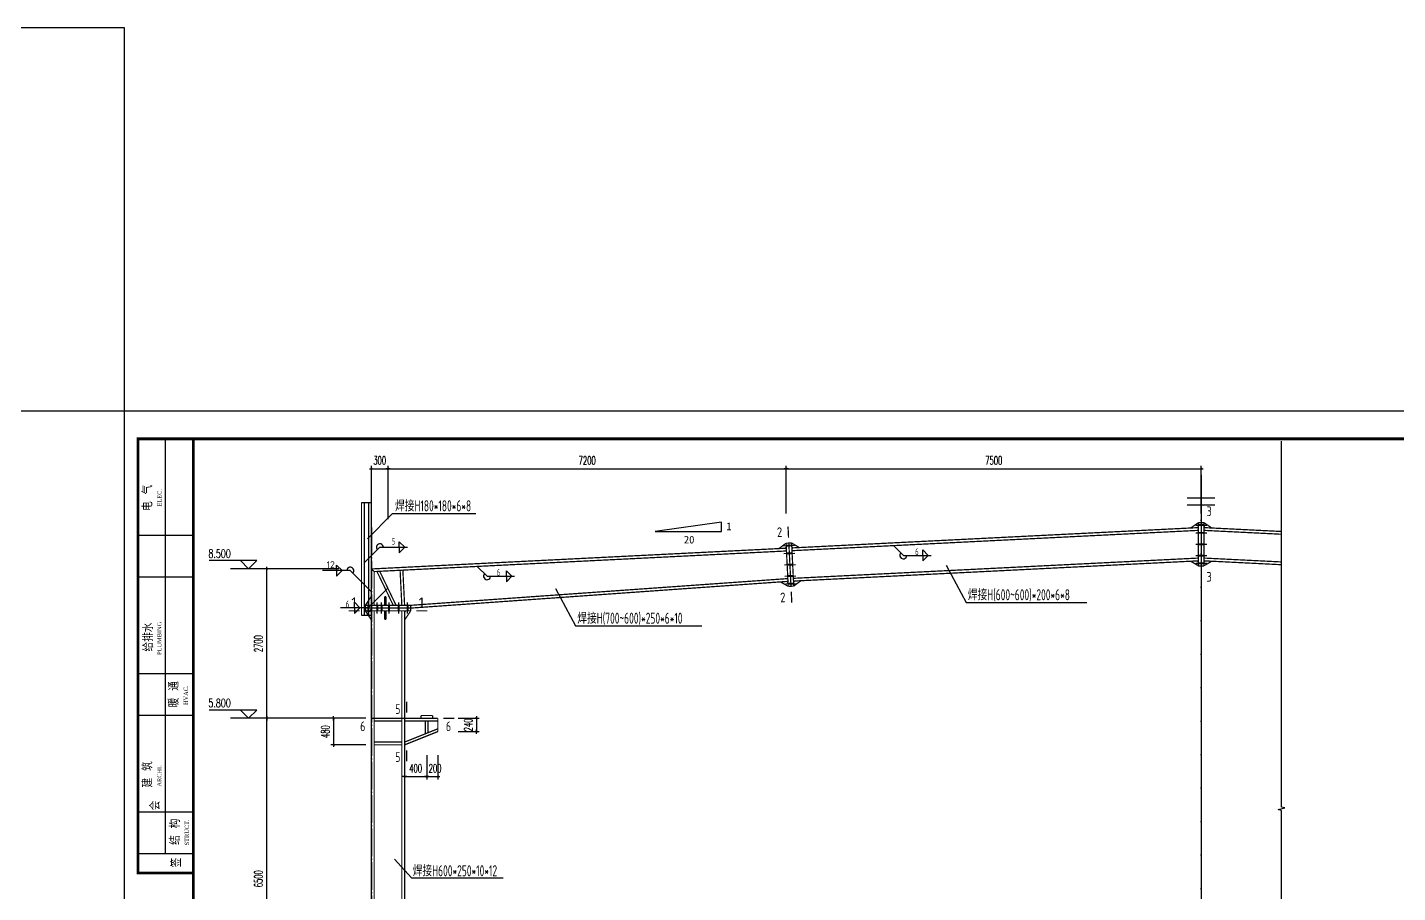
# Model space of a CAD drawing. Extents: x 14207793 to 14719554, y -1675802 to -1228715.
# Drawn here: x 14331123 to 14380660, y -1338099 to -1306818 of the extents above; entities that cross this region are included whole.
import ezdxf
from ezdxf.enums import TextEntityAlignment as Align

# ---------------------------------------------------------------- set-up
doc = ezdxf.new("R2010")
doc.units = 0
doc.header["$LTSCALE"] = 500
doc.header["$MEASUREMENT"] = 0
doc.linetypes.add('DOTE', pattern=[2.42, 2, -0.2, 0.02, -0.2])
doc.layers.get('0').update_dxf_attribs({"linetype": 'CONTINUOUS'})
doc.layers.get('DEFPOINTS').update_dxf_attribs({"color": 140, "linetype": 'CONTINUOUS'})
for name, color, linetype in [('10', 1, 'CONTINUOUS'), ('114', 2, 'CONTINUOUS'), ('14', 2, 'CONTINUOUS'), ('AXIS', 3, 'CONTINUOUS'), ('DIM', 3, 'CONTINUOUS'), ('DIM_ELEV', 3, 'CONTINUOUS'), ('DOTE', 8, 'DOTE'), ('PUB_TEXT', 6, 'CONTINUOUS'), ('PUB_TITLE', 4, 'CONTINUOUS'), ('TK', 4, 'CONTINUOUS'), ('尺寸标注', 253, 'CONTINUOUS'), ('柱子', 3, 'CONTINUOUS'), ('焊缝标注', 253, 'CONTINUOUS')]:
    doc.layers.add(name, color=color, linetype=linetype)
doc.styles.add('_TCH_DIM', font='SIMPLEX', dxfattribs={"bigfont": 'GBCBIG'})
doc.styles.add('DIM_FONT', font='SIMPLEX.shx', dxfattribs={"width": 0.6})
doc.styles.add('GHF', font='TIMES.TTF')
doc.styles.add('HZ', font='txt', dxfattribs={"width": 0.8, "bigfont": 'hztxt'})
doc.styles.add('KT', font='simhei.ttf')
doc.styles.get("Standard").update_dxf_attribs({"font": 'SYSZ.shx', "width": 0.75, "bigfont": 'SYFS.shx'})
doc.styles.add('TSSD_REIN', font='Tssdeng.shx', dxfattribs={"width": 0.65, "bigfont": 'hztxt.shx'})
doc.dimstyles.new('DIMN$0', dxfattribs={"dimtxt": 250, "dimasz": 0.8, "dimexe": 250, "dimexo": 300, "dimgap": 150, "dimtad": 1, "dimdec": 0, "dimzin": 0, "dimdsep": 46, "dimtxsty": 'DIM_FONT', "dimblk": '_DIMX', "dimcen": 0.09, "dimclrt": 7, "dimadec": 0, "dimazin": 0, "dimtfac": 1, "dimtdec": 0, "dimtix": 1, "dimtmove": 2, "dimatfit": 3, "dimldrblk": '_DIMX', "dimfxl": 0, "dimtolj": 1, "dimtzin": 0, "dimarcsym": 0})

# ---------------------------------------------------------------- blocks, each defined once
blk = doc.blocks.new('_DIMX')
blk.add_line((-150, 0), (150, 0))
at = {"const_width": 50}
blk.add_lwpolyline([(-70, -70), (70, 70)], dxfattribs=at)
blk = doc.blocks.new('*D1140')
at = {"layer": 'AXIS', "color": 3, "lineweight": -2}
for p, q in [((14343560, -1322775), (14343559, -1322775)), ((14343560, -1324598), (14343560, -1322675)), ((14343560, -1322775), (14344160, -1322775)), ((14344160, -1324598), (14344160, -1322675)), ((14344160, -1322775), (14344161, -1322775))]:
    blk.add_line(p, q, dxfattribs=at)
at = {"layer": 'DEFPOINTS', "color": 0}
for p in [(14344160, -1322775), (14343560, -1324898), (14344160, -1324898)]:
    blk.add_point(p, dxfattribs=at)
at = {"layer": 'AXIS', "color": 3, "lineweight": -2, "xscale": 0.5, "yscale": 0.5, "zscale": 0.5}
blk.add_blockref('_DIMX', (14343560, -1322775), dxfattribs=at)
at = {"layer": 'AXIS', "color": 3, "lineweight": -2, "xscale": 0.5, "yscale": 0.5, "zscale": 0.5, "rotation": 180}
blk.add_blockref('_DIMX', (14344160, -1322775), dxfattribs=at)
at = {"layer": 'AXIS', "color": 7, "insert": (14343860, -1322475), "char_height": 300, "attachment_point": 5, "style": 'DIM_FONT'}
blk.add_mtext('\\A1;300', dxfattribs=at)
blk = doc.blocks.new('*D1141')
at = {"layer": 'AXIS', "color": 3, "lineweight": -2}
for p, q in [((14344160, -1324598), (14344160, -1322675)), ((14344160, -1322775), (14358560, -1322775)), ((14358560, -1324398), (14358560, -1322675))]:
    blk.add_line(p, q, dxfattribs=at)
at = {"layer": 'DEFPOINTS', "color": 0}
for p in [(14358560, -1322775), (14344160, -1324898), (14358560, -1324698)]:
    blk.add_point(p, dxfattribs=at)
at = {"layer": 'AXIS', "color": 3, "lineweight": -2, "xscale": 0.5, "yscale": 0.5, "zscale": 0.5, "rotation": 180}
blk.add_blockref('_DIMX', (14344160, -1322775), dxfattribs=at)
at = {"layer": 'AXIS', "color": 3, "lineweight": -2, "xscale": 0.5, "yscale": 0.5, "zscale": 0.5}
blk.add_blockref('_DIMX', (14358560, -1322775), dxfattribs=at)
at = {"layer": 'AXIS', "color": 7, "insert": (14351360, -1322475), "char_height": 300, "attachment_point": 5, "style": 'DIM_FONT'}
blk.add_mtext('\\A1;7200', dxfattribs=at)
blk = doc.blocks.new('*D1142')
at = {"layer": 'AXIS', "color": 3, "lineweight": -2}
for p, q in [((14358560, -1324398), (14358560, -1322675)), ((14358560, -1322775), (14373560, -1322775)), ((14373560, -1324398), (14373560, -1322675))]:
    blk.add_line(p, q, dxfattribs=at)
at = {"layer": 'DEFPOINTS', "color": 0}
for p in [(14373560, -1322775), (14358560, -1324698), (14373560, -1324698)]:
    blk.add_point(p, dxfattribs=at)
at = {"layer": 'AXIS', "color": 3, "lineweight": -2, "xscale": 0.5, "yscale": 0.5, "zscale": 0.5, "rotation": 180}
blk.add_blockref('_DIMX', (14358560, -1322775), dxfattribs=at)
at = {"layer": 'AXIS', "color": 3, "lineweight": -2, "xscale": 0.5, "yscale": 0.5, "zscale": 0.5}
blk.add_blockref('_DIMX', (14373560, -1322775), dxfattribs=at)
at = {"layer": 'AXIS', "color": 7, "insert": (14366060, -1322475), "char_height": 300, "attachment_point": 5, "style": 'DIM_FONT'}
blk.add_mtext('\\A1;7500', dxfattribs=at)
blk = doc.blocks.new('*D1143')
at = {"layer": 'AXIS', "color": 3, "lineweight": -2}
for p, q in [((14342160, -1331798), (14339675, -1331798)), ((14339775, -1343397), (14339775, -1331798)), ((14342388, -1343398), (14339675, -1343398))]:
    blk.add_line(p, q, dxfattribs=at)
at = {"layer": 'DEFPOINTS', "color": 0}
for p in [(14339775, -1331798), (14342460, -1331798), (14342688, -1343398)]:
    blk.add_point(p, dxfattribs=at)
at = {"layer": 'AXIS', "color": 3, "lineweight": -2, "xscale": 0.5, "yscale": 0.5, "zscale": 0.5}
for p, rotation in [((14339775, -1331798), 90), ((14339775, -1343398), 270)]:
    blk.add_blockref('_DIMX', p, dxfattribs=dict(at, rotation=rotation))
at = {"layer": 'AXIS', "color": 7, "insert": (14339475, -1337598), "char_height": 300, "attachment_point": 5, "rotation": 90, "style": 'DIM_FONT'}
blk.add_mtext('\\A1;6500', dxfattribs=at)
blk = doc.blocks.new('*D1144')
at = {"layer": 'AXIS', "color": 3, "lineweight": -2}
for p, q in [((14342388, -1326398), (14339675, -1326398)), ((14339775, -1331797), (14339775, -1326398)), ((14341736, -1331798), (14339675, -1331798))]:
    blk.add_line(p, q, dxfattribs=at)
at = {"layer": 'DEFPOINTS', "color": 0}
for p in [(14339775, -1326398), (14342688, -1326398), (14342036, -1331798)]:
    blk.add_point(p, dxfattribs=at)
at = {"layer": 'AXIS', "color": 3, "lineweight": -2, "xscale": 0.5, "yscale": 0.5, "zscale": 0.5}
for p, rotation in [((14339775, -1326398), 90), ((14339775, -1331798), 270)]:
    blk.add_blockref('_DIMX', p, dxfattribs=dict(at, rotation=rotation))
at = {"layer": 'AXIS', "color": 7, "insert": (14339475, -1329098), "char_height": 300, "attachment_point": 5, "rotation": 90, "style": 'DIM_FONT'}
blk.add_mtext('\\A1;2700', dxfattribs=at)
blk = doc.blocks.new('*D1147')
at = {"layer": 'AXIS', "color": 3, "lineweight": -2}
for p, q in [((14343360, -1331798), (14342093, -1331798)), ((14342193, -1331798), (14342193, -1332757)), ((14343360, -1332758), (14342093, -1332758))]:
    blk.add_line(p, q, dxfattribs=at)
at = {"layer": 'DEFPOINTS', "color": 0}
for p in [(14343660, -1331798), (14342193, -1332758), (14343660, -1332758)]:
    blk.add_point(p, dxfattribs=at)
at = {"layer": 'AXIS', "color": 3, "lineweight": -2, "xscale": 0.5, "yscale": 0.5, "zscale": 0.5}
for p, rotation in [((14342193, -1331798), 90), ((14342193, -1332758), 270)]:
    blk.add_blockref('_DIMX', p, dxfattribs=dict(at, rotation=rotation))
at = {"layer": 'AXIS', "color": 7, "insert": (14341893, -1332278), "char_height": 300, "attachment_point": 5, "rotation": 90, "style": 'DIM_FONT'}
blk.add_mtext('\\A1;480', dxfattribs=at)
blk = doc.blocks.new('*D1148')
at = {"layer": 'AXIS', "color": 3, "lineweight": -2}
for p, q in [((14346692, -1331798), (14347460, -1331798)), ((14347360, -1331797), (14347360, -1331797)), ((14347360, -1331798), (14347360, -1332278)), ((14346692, -1332278), (14347460, -1332278)), ((14347360, -1332278), (14347360, -1332279))]:
    blk.add_line(p, q, dxfattribs=at)
at = {"layer": 'DEFPOINTS', "color": 0}
for p in [(14346392, -1331798), (14346392, -1332278), (14347360, -1332278)]:
    blk.add_point(p, dxfattribs=at)
at = {"layer": 'AXIS', "color": 3, "lineweight": -2, "xscale": 0.5, "yscale": 0.5, "zscale": 0.5}
for p, rotation in [((14347360, -1331798), 270), ((14347360, -1332278), 90)]:
    blk.add_blockref('_DIMX', p, dxfattribs=dict(at, rotation=rotation))
at = {"layer": 'AXIS', "color": 7, "insert": (14347060, -1332038), "char_height": 300, "attachment_point": 5, "rotation": 90, "style": 'DIM_FONT'}
blk.add_mtext('\\A1;240', dxfattribs=at)
blk = doc.blocks.new('*D1149')
at = {"layer": 'AXIS', "color": 3, "lineweight": -2}
for p, q in [((14344760, -1333133), (14344760, -1334005)), ((14345560, -1333133), (14345560, -1334005)), ((14344760, -1333905), (14345559, -1333905))]:
    blk.add_line(p, q, dxfattribs=at)
at = {"layer": 'DEFPOINTS', "color": 0}
for p in [(14344760, -1332833), (14345560, -1332833), (14345560, -1333905)]:
    blk.add_point(p, dxfattribs=at)
at = {"layer": 'AXIS', "color": 3, "lineweight": -2, "xscale": 0.5, "yscale": 0.5, "zscale": 0.5, "rotation": 180}
blk.add_blockref('_DIMX', (14344760, -1333905), dxfattribs=at)
at = {"layer": 'AXIS', "color": 3, "lineweight": -2, "xscale": 0.5, "yscale": 0.5, "zscale": 0.5}
blk.add_blockref('_DIMX', (14345560, -1333905), dxfattribs=at)
at = {"layer": 'AXIS', "color": 7, "insert": (14345160, -1333605), "char_height": 300, "attachment_point": 5, "style": 'DIM_FONT'}
blk.add_mtext('\\A1;400', dxfattribs=at)
blk = doc.blocks.new('*D1150')
at = {"layer": 'AXIS', "color": 3, "lineweight": -2}
for p, q in [((14345560, -1333133), (14345560, -1334005)), ((14345960, -1333133), (14345960, -1334005)), ((14345560, -1333905), (14345959, -1333905))]:
    blk.add_line(p, q, dxfattribs=at)
at = {"layer": 'DEFPOINTS', "color": 0}
for p in [(14345560, -1332833), (14345960, -1332833), (14345960, -1333905)]:
    blk.add_point(p, dxfattribs=at)
at = {"layer": 'AXIS', "color": 3, "lineweight": -2, "xscale": 0.5, "yscale": 0.5, "zscale": 0.5, "rotation": 180}
blk.add_blockref('_DIMX', (14345560, -1333905), dxfattribs=at)
at = {"layer": 'AXIS', "color": 3, "lineweight": -2, "xscale": 0.5, "yscale": 0.5, "zscale": 0.5}
blk.add_blockref('_DIMX', (14345960, -1333905), dxfattribs=at)
at = {"layer": 'AXIS', "color": 7, "insert": (14345862, -1333605), "char_height": 300, "attachment_point": 5, "style": 'DIM_FONT'}
blk.add_mtext('\\A1;200', dxfattribs=at)

msp = doc.modelspace()

# ---------------------------------------------------------------- linework, layer by layer
at = {"color": 4}
for p, q in [((14335117.5, -1321692.5), (14337117.5, -1321692.5)), ((14336117.5, -1336692.5), (14336117.5, -1321692.5)), ((14337117.5, -1325192.5), (14335117.5, -1325192.5)), ((14337117.5, -1326692.5), (14335117.5, -1326692.5)), ((14337117.5, -1330192.5), (14335117.5, -1330192.5)), ((14337117.5, -1331692.5), (14335117.5, -1331692.5)), ((14337117.5, -1335192.5), (14335117.5, -1335192.5)), ((14337117.5, -1336692.5), (14335117.5, -1336692.5)), ((14337117.5, -1337392.5), (14335117.5, -1337392.5))]:
    msp.add_line(p, q, dxfattribs=at)
at = {"color": 6}
msp.add_lwpolyline([(14321605, -1306817.5), (14334617.5, -1306817.5), (14334617.5, -1320692.5), (14321605, -1320692.5)], close=True, dxfattribs=at)
at = {"color": 4, "const_width": 100, "elevation": 1000}
msp.add_lwpolyline([(14335117.5, -1321692.5), (14337117.5, -1321692.5), (14337117.5, -1337392.5), (14335117.5, -1337392.5)], close=True, dxfattribs=at)
at = {"color": 3}
for points in [[(14373560, -1323007.5), (14373560, -1347647.5)], [(14373053.39, -1323829.11), (14374053.39, -1323829.11)], [(14373053.39, -1324079.11), (14374053.39, -1324079.11)]]:
    msp.add_lwpolyline(points, dxfattribs=at)
at = {"layer": '10', "const_width": 45}
for points in [[(14373560, -1324122.54), (14373560, -1324522.54)], [(14358620.92, -1324863.53), (14358640.9, -1325263.03)], [(14373560, -1326892.54), (14373560, -1326492.54)], [(14358758.85, -1327622.08), (14358738.88, -1327222.57)], [(14342740, -1327912.61), (14343140, -1327912.61)], [(14345580, -1327912.61), (14345180, -1327912.61)], [(14344830, -1331197.54), (14344830, -1331597.54)], [(14346560, -1331797.54), (14346160, -1331797.54)], [(14344830, -1333357.54), (14344830, -1332957.54)]]:
    msp.add_lwpolyline(points, dxfattribs=at)
at = {"layer": '114'}
for p, q in [((14373360, -1324812.55), (14373760, -1324812.55)), ((14373360, -1325092.67), (14373760, -1325092.67)), ((14358455.63, -1325562.65), (14358855.13, -1325542.68)), ((14373360, -1325502.67), (14373760, -1325502.67)), ((14358469.61, -1325842.3), (14358869.11, -1325822.33)), ((14373360, -1325913.92), (14373760, -1325913.92)), ((14358490.09, -1326251.79), (14358889.59, -1326231.82)), ((14373360, -1326194.04), (14373760, -1326194.04)), ((14358510.56, -1326661.25), (14358910.06, -1326641.28)), ((14358524.54, -1326940.93), (14358924.04, -1326920.96)), ((14343450, -1328012.61), (14343450, -1327612.61)), ((14343770, -1328012.61), (14343770, -1327612.61)), ((14343930, -1328012.61), (14343930, -1327612.61)), ((14344200, -1328012.61), (14344200, -1327612.61)), ((14344550, -1328012.61), (14344550, -1327612.61)), ((14344870, -1328012.61), (14344870, -1327612.61))]:
    msp.add_line(p, q, dxfattribs=at)
at = {"layer": '114', "color": 1, "const_width": 70}
for points in [[(14373460, -1324812.55), (14373660, -1324812.55)], [(14373460, -1325092.67), (14373660, -1325092.67)], [(14358555.51, -1325557.66), (14358755.26, -1325547.67)], [(14373460, -1325502.67), (14373660, -1325502.67)], [(14358569.49, -1325837.31), (14358769.24, -1325827.32)], [(14373460, -1325913.92), (14373660, -1325913.92)], [(14358589.96, -1326246.8), (14358789.71, -1326236.81)], [(14373460, -1326194.04), (14373660, -1326194.04)], [(14358610.44, -1326656.26), (14358810.19, -1326646.27)], [(14358624.42, -1326935.94), (14358824.17, -1326925.95)], [(14343450, -1327912.61), (14343450, -1327712.61)], [(14343770, -1327912.61), (14343770, -1327712.61)], [(14343930, -1327912.61), (14343930, -1327712.61)], [(14344200, -1327912.61), (14344200, -1327712.61)], [(14344550, -1327912.61), (14344550, -1327712.61)], [(14344870, -1327912.61), (14344870, -1327712.61)]]:
    msp.add_lwpolyline(points, dxfattribs=at)
at = {"layer": '14', "const_width": 45}
for points in [[(14373180.35, -1324916.53), (14373460, -1324722.54)], [(14373420.06, -1324904.55), (14373180.35, -1324916.53)], [(14373460, -1324862.55), (14373420.06, -1324904.55)], [(14373460, -1324722.54), (14373460, -1324862.55)], [(14373460, -1324722.54), (14373560, -1324722.54)], [(14373460, -1326292.54), (14373460, -1324722.54)], [(14373560, -1324722.54), (14373560, -1326292.54)], [(14373560, -1324722.54), (14373660, -1324722.54)], [(14373560, -1326292.54), (14373560, -1324722.54)], [(14373660, -1324722.54), (14373939.65, -1324916.53)], [(14373660, -1324862.55), (14373660, -1324722.54)], [(14373660, -1324722.54), (14373660, -1326292.54)], [(14373699.95, -1324904.55), (14373660, -1324862.55)], [(14373939.65, -1324916.53), (14373699.95, -1324904.55)], [(14358290.34, -1325661.03), (14358551.01, -1325467.77)], [(14358558, -1325607.6), (14358520.05, -1325649.55)], [(14358551.01, -1325467.77), (14358650.89, -1325462.78)], [(14358551.01, -1325467.77), (14358558, -1325607.6)], [(14358629.01, -1327027.82), (14358551.01, -1325467.77)], [(14358650.89, -1325462.78), (14358750.76, -1325457.78)], [(14358728.89, -1327022.83), (14358650.89, -1325462.78)], [(14358650.89, -1325462.78), (14358728.89, -1327022.83)], [(14358750.76, -1325457.78), (14358828.77, -1327017.83)], [(14358750.76, -1325457.79), (14359029.41, -1325624.08)], [(14358757.75, -1325597.61), (14358750.76, -1325457.79)], [(14358799.7, -1325635.56), (14358757.75, -1325597.61)], [(14359029.41, -1325624.08), (14358799.7, -1325635.56)], [(14358520.05, -1325649.55), (14358290.34, -1325661.03)], [(14373180.35, -1326118.03), (14373420.06, -1326106.04)], [(14373460, -1326284.04), (14373180.35, -1326118.03)], [(14373420.06, -1326106.04), (14373460, -1326144.04)], [(14373660, -1326144.05), (14373699.95, -1326106.05)], [(14373939.65, -1326118.03), (14373660, -1326284.05)], [(14373699.95, -1326106.05), (14373939.65, -1326118.03)], [(14343560, -1326397.54), (14343660, -1326492.67)], [(14343560, -1327712.61), (14343560, -1326397.54)], [(14343560, -1327712.61), (14343560, -1326397.54)], [(14343660, -1326492.67), (14343660, -1327712.61)], [(14343759.87, -1326487.67), (14343859.75, -1326482.68)], [(14344350, -1327712.61), (14343759.87, -1326487.67)], [(14343859.75, -1326482.68), (14344450, -1327712.61)], [(14344596.66, -1326445.84), (14344696.41, -1326440.85)], [(14344660, -1327712.61), (14344596.66, -1326445.84)], [(14344696.41, -1326440.85), (14344760, -1327712.61)], [(14373460, -1326144.04), (14373460, -1326284.04)], [(14373560, -1326292.54), (14373460, -1326292.54)], [(14373660, -1326292.54), (14373560, -1326292.54)], [(14373660, -1326284.05), (14373660, -1326144.05)], [(14358350.6, -1326865.14), (14358580.03, -1326848.87)], [(14358628.91, -1327025.82), (14358350.6, -1326865.14)], [(14358580.03, -1326848.87), (14358621.92, -1326886)], [(14358621.92, -1326886), (14358628.91, -1327025.82)], [(14358728.89, -1327022.83), (14358629.01, -1327027.82)], [(14358828.77, -1327017.83), (14358728.89, -1327022.83)], [(14358821.67, -1326876.01), (14358859.63, -1326834.06)], [(14358828.66, -1327015.84), (14358821.67, -1326876.01)], [(14359089.34, -1326822.58), (14358828.66, -1327015.84)], [(14358859.63, -1326834.06), (14359089.34, -1326822.58)], [(14343340, -1327712.61), (14343560, -1327382.61)], [(14343560, -1327382.61), (14343560, -1327672.61)], [(14344040, -1327402.61), (14344090, -1327402.61)], [(14344040, -1327712.61), (14344040, -1327402.61)], [(14344090, -1327402.61), (14344090, -1327712.61)], [(14343520, -1327712.61), (14343340, -1327712.61)], [(14343340, -1327812.61), (14343340, -1327712.61)], [(14343340, -1327712.61), (14344980, -1327712.61)], [(14344980, -1327812.61), (14343340, -1327812.61)], [(14343340, -1327912.61), (14343340, -1327812.61)], [(14343340, -1327812.61), (14344980, -1327812.61)], [(14343340, -1327912.61), (14343520, -1327912.61)], [(14343560, -1328242.61), (14343340, -1327912.61)], [(14344980, -1327912.61), (14343340, -1327912.61)], [(14343560, -1327672.61), (14343520, -1327712.61)], [(14343520, -1327912.61), (14343560, -1327952.61)], [(14343660, -1327712.61), (14343560, -1327712.61)], [(14343560, -1327952.61), (14343560, -1328242.61)], [(14344090, -1327712.61), (14344040, -1327712.61)], [(14344090, -1327912.61), (14344040, -1327912.61)], [(14344040, -1327912.61), (14344040, -1328222.61)], [(14344090, -1328222.61), (14344090, -1327912.61)], [(14344450, -1327712.61), (14344350, -1327712.61)], [(14344760, -1327712.61), (14344660, -1327712.61)], [(14344760, -1327952.61), (14344800, -1327912.61)], [(14344980, -1327912.61), (14344760, -1328242.61)], [(14344760, -1328242.61), (14344760, -1327952.61)], [(14344800, -1327912.61), (14344980, -1327912.61)], [(14344980, -1327712.61), (14344980, -1327812.61)], [(14344980, -1327812.61), (14344980, -1327912.61)], [(14344040, -1328222.61), (14344090, -1328222.61)], [(14343660, -1331897.54), (14343660, -1331797.54)], [(14343660, -1331797.54), (14344660, -1331797.54)], [(14344660, -1331897.54), (14343660, -1331897.54)], [(14344660, -1331797.54), (14344660, -1331897.54)], [(14344760, -1331897.54), (14344760, -1331797.54)], [(14344760, -1331797.54), (14345960, -1331797.54)], [(14345960, -1331897.54), (14344760, -1331897.54)], [(14344760, -1331897.54), (14344760, -1332657.54)], [(14345960, -1331897.54), (14344760, -1331897.54)], [(14345350, -1331797.54), (14345350, -1331697.54)], [(14345350, -1331697.54), (14345770, -1331697.54)], [(14345770, -1331797.54), (14345350, -1331797.54)], [(14345510, -1331897.54), (14345610, -1331897.54)], [(14345510, -1332357.54), (14345510, -1331897.54)], [(14345610, -1331897.54), (14345610, -1332317.55)], [(14345770, -1331697.54), (14345770, -1331797.54)], [(14345960, -1331797.54), (14345960, -1331897.54)], [(14345960, -1332177.54), (14345960, -1331897.54)], [(14344760, -1332657.54), (14345960, -1332177.54)], [(14344760, -1332657.54), (14345960, -1332177.54)], [(14345960, -1332277.54), (14344760, -1332757.54)], [(14345610, -1332317.55), (14345510, -1332357.54)], [(14345960, -1332177.54), (14345960, -1332277.54)], [(14343660, -1332757.54), (14343660, -1332657.54)], [(14343660, -1332657.54), (14344660, -1332657.54)], [(14344660, -1332757.54), (14343660, -1332757.54)], [(14344660, -1332657.54), (14344660, -1332757.54)], [(14344760, -1332757.54), (14344760, -1332657.54)]]:
    msp.add_lwpolyline(points, dxfattribs=at)
at = {"layer": 'AXIS'}
msp.add_lwpolyline([(14376458.39, -1348223.71), (14376458.39, -1335131.08), (14376338.37, -1335096.28), (14376578.41, -1335036.13), (14376458.39, -1335006.21), (14376458.39, -1321777.5)], dxfattribs=at)
at = {"layer": 'DIM'}
for p, q in [((14356214.69, -1324705.56), (14353820.31, -1325039.44)), ((14353820.31, -1325039.44), (14356214.69, -1325039.44)), ((14356214.69, -1325039.44), (14356214.69, -1324705.56))]:
    msp.add_line(p, q, dxfattribs=at)
for points in [[(14343418.23, -1325307.15), (14344318.95, -1324389.65), (14344318.95, -1324389.65), (14347340.73, -1324389.65)], [(14364337.5, -1326257.5), (14365060, -1327607.5), (14365060, -1327607.5), (14369430, -1327607.5)], [(14350219.99, -1327104.95), (14350942.49, -1328454.95), (14350942.49, -1328454.95), (14355502.5, -1328454.95)], [(14344394.38, -1336885.35), (14345004.11, -1337562.5), (14345004.11, -1337562.5), (14348322.5, -1337562.5)]]:
    msp.add_lwpolyline(points, dxfattribs=at)
at = {"layer": 'DIM_ELEV'}
for p, q in [((14339421.2, -1326097.54), (14337695.2, -1326097.54)), ((14339121.2, -1326397.54), (14338821.2, -1326097.54)), ((14339121.2, -1326397.54), (14339421.2, -1326097.54)), ((14339775.22, -1326397.54), (14338467.17, -1326397.54)), ((14339421.2, -1331498.04), (14337695.2, -1331498.04)), ((14339121.2, -1331798.04), (14338821.2, -1331498.04)), ((14339121.2, -1331798.04), (14339421.2, -1331498.04)), ((14339775.22, -1331798.04), (14338467.17, -1331798.04))]:
    msp.add_line(p, q, dxfattribs=at)
at = {"layer": 'DOTE'}
for p, q in [((14373560, -1323536.27), (14373560, -1343697.55)), ((14343560, -1324897.54), (14343560, -1344797.53))]:
    msp.add_line(p, q, dxfattribs=at)
at = {"layer": 'PUB_TITLE'}
msp.add_lwpolyline([(14334617.5, -1362692.5), (14394017.5, -1362692.5), (14394017.5, -1320692.5), (14334617.5, -1320692.5)], close=True, dxfattribs=at)
at = {"layer": 'PUB_TITLE', "const_width": 100}
msp.add_lwpolyline([(14337117.5, -1361692.5), (14393017.5, -1361692.5), (14393017.5, -1321692.5), (14337117.5, -1321692.5)], close=True, dxfattribs=at)
at = {"layer": '尺寸标注'}
msp.add_line((14344760, -1333057.54), (14344760, -1334457.54), dxfattribs=at)
at = {"layer": '柱子', "const_width": 45}
for points in [[(14343200, -1323997.54), (14343560, -1323997.54)], [(14343200, -1323997.54), (14343300, -1323997.54)], [(14343200, -1328076.61), (14343200, -1323997.54)], [(14343300, -1328076.61), (14343300, -1323997.54)], [(14343460, -1323997.54), (14343560, -1323997.54)], [(14343460, -1328076.61), (14343460, -1323997.54)], [(14343560, -1328076.61), (14343560, -1323997.54)], [(14358759.75, -1325637.56), (14373460, -1324902.55)], [(14358764.74, -1325737.43), (14373460, -1325002.67)], [(14373660, -1324902.55), (14373939.65, -1324916.53)], [(14373660, -1324902.55), (14376458.39, -1325042.47)], [(14373660, -1325002.67), (14376458.39, -1325142.59)], [(14343560, -1326397.54), (14358560, -1325647.54)], [(14343660, -1326492.67), (14358564.99, -1325747.42)], [(14358814.68, -1326736.18), (14373460, -1326003.92)], [(14358819.68, -1326836.06), (14373460, -1326104.04)], [(14373660, -1326003.92), (14376458.39, -1326143.84)], [(14373660, -1326104.05), (14373939.65, -1326118.03)], [(14373660, -1326104.05), (14376458.39, -1326243.97)], [(14344980, -1327712.61), (14358614.93, -1326746.15)], [(14344980, -1327812.86), (14358619.93, -1326846.05)], [(14343200, -1328076.61), (14343560, -1328076.61)], [(14343200, -1328076.61), (14343560, -1328076.61)], [(14343560, -1327912.61), (14343660, -1327912.61)], [(14343560, -1331797.54), (14343560, -1327912.61)], [(14343560, -1327912.61), (14343660, -1327912.61)], [(14343660, -1331797.54), (14343660, -1327912.61)], [(14344660, -1327912.61), (14344760, -1327912.61)], [(14344660, -1331797.54), (14344660, -1327912.61)], [(14344760, -1331797.54), (14344760, -1327912.61)], [(14343560, -1331797.54), (14343660, -1331797.54)], [(14343560, -1343297.54), (14343560, -1331797.54)], [(14343660, -1331797.54), (14344660, -1331797.54)], [(14343660, -1343297.54), (14343660, -1331797.54)], [(14344660, -1331797.54), (14344760, -1331797.54)], [(14344660, -1343297.54), (14344660, -1331797.54)], [(14344760, -1343297.54), (14344760, -1331797.54)]]:
    msp.add_lwpolyline(points, dxfattribs=at)
at = {"layer": '焊缝标注'}
for p, q in [((14344565.91, -1325613.89), (14344565.91, -1325413.89)), ((14344565.91, -1325413.89), (14344765.91, -1325613.89)), ((14362438.56, -1325553.74), (14362791.12, -1325908.28)), ((14343300, -1326179.35), (14343865.91, -1325613.89)), ((14343865.91, -1325613.89), (14344865.91, -1325613.89)), ((14344565.91, -1325613.89), (14344565.91, -1325813.89)), ((14344565.91, -1325813.89), (14344765.91, -1325613.89)), ((14362791.12, -1325908.28), (14363791.12, -1325908.28)), ((14363491.12, -1325908.28), (14363491.12, -1325708.28)), ((14363491.12, -1325708.28), (14363691.12, -1325908.28)), ((14363491.12, -1325908.28), (14363491.12, -1326108.28)), ((14363491.12, -1326108.28), (14363691.12, -1325908.28)), ((14342797.24, -1326457.49), (14341797.24, -1326457.49)), ((14342297.24, -1326457.49), (14342297.24, -1326257.49)), ((14342497.24, -1326457.49), (14342297.24, -1326257.49)), ((14342297.24, -1326457.49), (14342297.24, -1326657.49)), ((14342497.24, -1326457.49), (14342297.24, -1326657.49)), ((14343560, -1327222.08), (14342797.24, -1326457.49)), ((14347386.25, -1326306.36), (14347738.81, -1326660.9)), ((14348438.81, -1326660.9), (14348438.81, -1326460.9)), ((14348438.81, -1326460.9), (14348638.81, -1326660.9)), ((14344154.88, -1327097.65), (14343446.36, -1327803.35)), ((14347738.81, -1326660.9), (14348738.81, -1326660.9)), ((14348438.81, -1326660.9), (14348438.81, -1326860.9)), ((14348438.81, -1326860.9), (14348638.81, -1326660.9)), ((14343446.36, -1327803.35), (14342446.36, -1327803.35)), ((14342946.36, -1327803.35), (14342946.36, -1327603.35)), ((14343146.36, -1327803.35), (14342946.36, -1327603.35)), ((14342946.36, -1327803.35), (14342946.36, -1328003.35)), ((14343146.36, -1327803.35), (14342946.36, -1328003.35))]:
    msp.add_line(p, q, dxfattribs=at)
for centre, start, end in [((14343865.91, -1325613.89), 0, 224.977194), ((14362791.12, -1325908.28), 134.840249, 0), ((14342797.24, -1326457.49), 314.931548, 180.000005), ((14347738.81, -1326660.9), 134.84028, 0), ((14343446.36, -1327803.35), 179.999995, 44.885934)]:
    msp.add_arc(centre, 125, start, end, dxfattribs=at)
for points in [[(14362438.56, -1325553.74), (14362498.44, -1325635.23), (14362519.71, -1325614.07)], [(14343300, -1326179.35), (14343381.34, -1326119.28), (14343360.14, -1326098.05)], [(14347386.25, -1326306.36), (14347446.13, -1326387.84), (14347467.4, -1326366.69)], [(14344154.88, -1327097.65), (14344073.44, -1327157.59), (14344094.61, -1327178.85)], [(14343560, -1327222.08), (14343499.99, -1327140.69), (14343478.75, -1327161.88)]]:
    msp.add_solid(points, dxfattribs=at)

# ---------------------------------------------------------------- texts
at = {"color": 2, "style": 'HZ', "width": 0.8}
for s, p in [('电 气', (14335641.68, -1324300.41)), ('给排水', (14335666.98, -1329384.75)), ('暖 通', (14336590.37, -1331401.48)), ('建 筑', (14335640.73, -1334300.64)), ('会', (14335911.78, -1335124.81)), ('结 构', (14336635.34, -1336375.67)), ('签', (14336682.1, -1337189.23))]:
    msp.add_text(s, height=350, rotation=90, dxfattribs=at).set_placement(p)
at = {"color": 2, "style": 'GHF'}
for s, p in [('ELEC.', (14335970.96, -1324136.79)), ('PLUMBING', (14335967.33, -1329504.7)), ('HVAC.', (14336924.24, -1331315.34)), ('ARCHI.', (14335966.36, -1334265.37)), ('STRUCT.', (14336963.74, -1336390.78))]:
    msp.add_text(s, height=150, rotation=90, dxfattribs=at).set_placement(p)
at = {"layer": '10'}
for s, width, p, p2 in [('3', 0.810006, (14373752, -1324487.05), (14373941, -1324487.05)), ('3', 0.810006, (14373752, -1326857.04), (14373941, -1326857.04)), ('1', 2.267999, (14342832, -1327777.11), (14343021, -1327777.11)), ('1', 2.267999, (14345272, -1327777.11), (14345461, -1327777.11)), ('5', 0.81, (14344422, -1331637.04), (14344611, -1331637.04)), ('6', 0.872307, (14343152, -1332262.04), (14343341, -1332262.04)), ('6', 0.872307, (14346252, -1332262.04), (14346441, -1332262.04)), ('5', 0.81, (14344422, -1333372.04), (14344611, -1333372.04))]:
    msp.add_text(s, height=350, dxfattribs=dict(at, width=width)).set_placement(p, p2, align=Align.FIT)
at = {"layer": '10', "width": 0.809998}
for p, p2 in [((14358231.63, -1325247.95), (14358420.4, -1325238.5)), ((14358349.59, -1327607), (14358538.35, -1327597.56))]:
    msp.add_text('2', height=350, rotation=2.863606, dxfattribs=at).set_placement(p, p2, align=Align.FIT)
at = {"layer": 'DIM', "style": 'TSSD_REIN', "width": 0.65}
for s, p in [('焊接H180*180*6*8', (14344415, -1324315)), ('焊接H(600~600)*200*6*8', (14365122.51, -1327530.05)), ('焊接H(700~600)*250*6*10', (14351005, -1328377.5)), ('焊接H600*250*10*12', (14345055.16, -1337510.35))]:
    msp.add_text(s, height=400, dxfattribs=at).set_placement(p)
at = {"layer": 'PUB_TEXT', "style": '_TCH_DIM', "width": 0.705882}
for s, p in [('8.500', (14337665.2, -1325992.54)), ('5.800', (14337665.2, -1331393.04))]:
    msp.add_text(s, height=297.5, dxfattribs=at).set_placement(p)
at = {"layer": 'TK', "style": 'KT'}
for s, p in [('1', (14356393.23, -1324996.14)), ('20', (14354856.52, -1325476.95))]:
    msp.add_text(s, height=280, dxfattribs=at).set_placement(p)
at = {"layer": '焊缝标注'}
for s, width, p, p2 in [('5', 0.734999, (14344295.91, -1325523.89), (14344418.41, -1325523.89)), ('6', 0.791523, (14363221.13, -1325900.78), (14363343.62, -1325900.78)), ('12', 0.833, (14341939.74, -1326367.49), (14342237.24, -1326367.49)), ('6', 0.791537, (14348093.82, -1326645.9), (14348216.31, -1326645.9)), ('6', 0.791537, (14342638.86, -1327793.35), (14342761.36, -1327793.35))]:
    msp.add_text(s, height=250, dxfattribs=dict(at, width=width)).set_placement(p, p2, align=Align.FIT)

# ---------------------------------------------------------------- dimensions: what is measured, and where the dimension line sits
at = {"layer": 'AXIS'}
for base, p1, p2, text, picture, middle in [((14344160, -1322775), (14343560, -1324897.54), (14344160, -1324897.54), '300', '*D1140', (14343860, -1322475)), ((14358560, -1322775), (14344160, -1324897.54), (14358560, -1324697.54), '7200', '*D1141', (14351360, -1322475)), ((14373560, -1322775), (14358560, -1324697.54), (14373560, -1324697.54), '7500', '*D1142', (14366060, -1322475)), ((14345560, -1333905), (14344760, -1332832.54), (14345560, -1332832.54), '400', '*D1149', (14345160, -1333605))]:
    dim = msp.add_linear_dim(base=base, p1=p1, p2=p2, text=text, dimstyle='DIMN$0', override={"dimtxt": 300, "dimasz": 0.5, "dimexe": 100, "dimdle": 0.6, "dimclrd": 3, "dimclre": 3, "dimtfac": 3.036}, dxfattribs=at)
    dim.commit()
    dim.dimension.update_dxf_attribs({"geometry": picture, "text_midpoint": middle})
for base, p1, p2, text, picture, middle in [((14339775.22, -1326397.54), (14342036.1, -1331797.54), (14342687.5, -1326397.54), '2700', '*D1144', (14339475.22, -1329097.54)), ((14339775.22, -1331797.54), (14342687.5, -1343397.55), (14342460, -1331797.54), '6500', '*D1143', (14339475.22, -1337597.55)), ((14347360, -1332277.54), (14346392.5, -1331797.54), (14346392.5, -1332277.54), '240', '*D1148', (14347060, -1332037.54))]:
    dim = msp.add_linear_dim(base=base, p1=p1, p2=p2, angle=90, text=text, dimstyle='DIMN$0', override={"dimtxt": 300, "dimasz": 0.5, "dimexe": 100, "dimdle": 0.6, "dimclrd": 3, "dimclre": 3, "dimtfac": 3.036}, dxfattribs=at)
    dim.commit()
    dim.dimension.update_dxf_attribs({"geometry": picture, "text_midpoint": middle})
dim = msp.add_aligned_dim(p1=(14343660, -1331797.54), p2=(14343660, -1332757.54), distance=-1467.5, text='480', dimstyle='DIMN$0', override={"dimtxt": 300, "dimasz": 0.5, "dimexe": 100, "dimdle": 0.6, "dimclrd": 3, "dimclre": 3, "dimtfac": 3.036}, dxfattribs=at)
dim.commit()
dim.dimension.update_dxf_attribs({"geometry": '*D1147', "text_midpoint": (14341892.5, -1332277.54)})
dim = msp.add_linear_dim(base=(14345960, -1333905), p1=(14345560, -1332832.54), p2=(14345960, -1332832.54), text='200', dimstyle='DIMN$0', override={"dimtxt": 300, "dimasz": 0.5, "dimexe": 100, "dimdle": 0.6, "dimclrd": 3, "dimclre": 3, "dimtfac": 3.036}, dxfattribs=at)
dim.commit()
dim.dimension.update_dxf_attribs({"geometry": '*D1150', "text_midpoint": (14345862.5, -1333605), "dimtype": 160})

doc.saveas('drawing.dxf')
